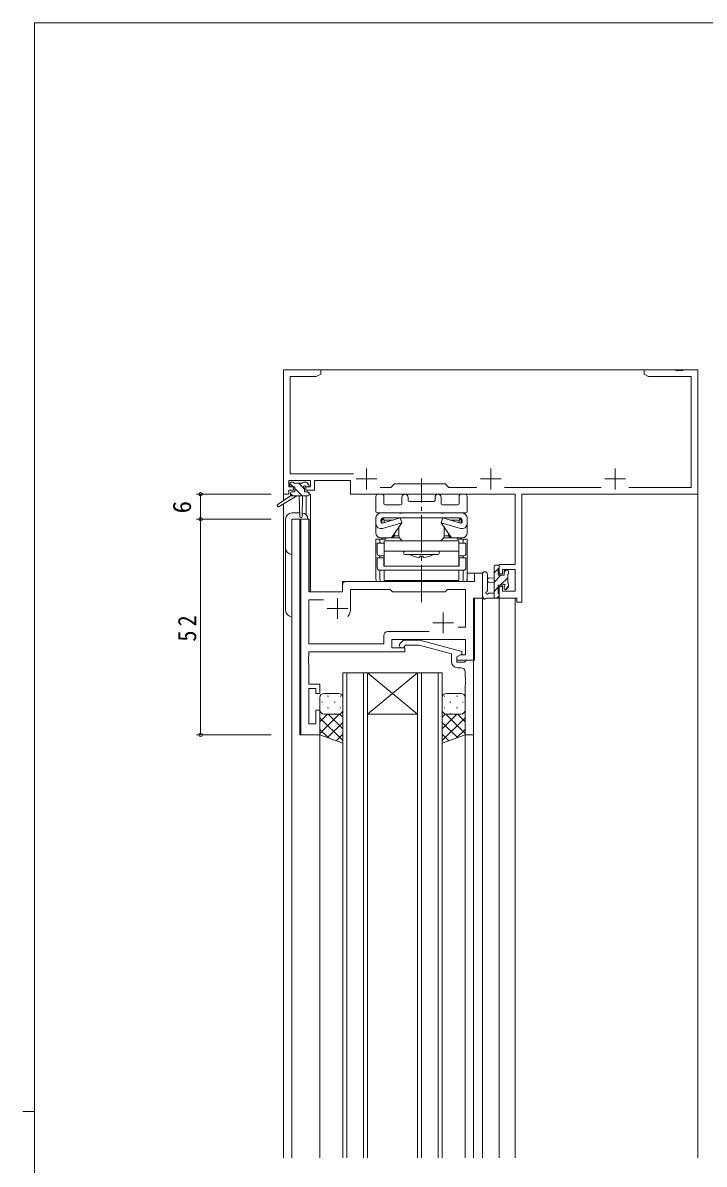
# Model space of a CAD drawing. Units: millimetres on the paper. Extents: x -420 to 373, y -297 to 267.
# Drawn here: x -420.5 to -256.1, y -10.8 to 264.4 of the extents above; entities that cross this region are included whole.
import ezdxf
from ezdxf.enums import TextEntityAlignment as Align

# ---------------------------------------------------------------- set-up
doc = ezdxf.new("R2010")
doc.units = ezdxf.units.MM
doc.linetypes.add('CHAIN2', pattern=[12, 9, -1, 1, -1])
for name, color, linetype, lineweight in [('0-1_YKK_ZWAK', 7, 'Continuous', 9), ('0-3_YKK_11', 7, 'Continuous', 9), ('0-4_YKK_12', 2, 'Continuous', 9), ('0-5_YKK_13', 4, 'Continuous', 9), ('0-7_YKK_D', 6, 'Continuous', 9)]:
    doc.layers.add(name, color=color, linetype=linetype, lineweight=lineweight)
doc.styles.add('ＭＳ ゴシック', font='')
doc.styles.get('ＭＳ ゴシック').set_extended_font_data('MS Gothic')

msp = doc.modelspace()

# ---------------------------------------------------------------- linework, layer by layer
at = {"layer": '0-1_YKK_ZWAK'}
for p, q in [((-417.7, -260.6), (-417.7, 264.4)), ((352.3, 264.4), (-417.7, 264.4)), ((-420.5, 1.9), (-417.7, 1.9))]:
    msp.add_line(p, q, dxfattribs=at)
at = {"layer": '0-3_YKK_11'}
for p, q in [((-357.599, 180.721), (-348.599, 180.721)), ((-357.599, 150.721), (-357.599, 180.721)), ((-355.969, 179.091), (-355.969, 155.651)), ((-349.69, 179.091), (-355.969, 179.091)), ((-348.599, 179.721), (-349.69, 179.091)), ((-348.599, 180.721), (-348.599, 179.721)), ((-270.599, 180.721), (-263.057, 180.721)), ((-270.599, 179.721), (-270.599, 180.721)), ((-269.507, 179.091), (-270.599, 179.721)), ((-259.229, 179.091), (-269.507, 179.091)), ((-263.057, 180.721), (-262.874, 180.601)), ((-262.874, 180.601), (-262.324, 180.601)), ((-262.324, 180.601), (-262.14, 180.721)), ((-262.14, 180.721), (-262.057, 180.721)), ((-262.057, 180.721), (-261.874, 180.601)), ((-261.874, 180.601), (-261.324, 180.601)), ((-261.324, 180.601), (-261.14, 180.721)), ((-261.14, 180.721), (-257.599, 180.721)), ((-259.229, 152.351), (-259.229, 179.091)), ((-257.599, 180.721), (-257.599, 150.721)), ((-337.599, 156.921), (-337.599, 151.921)), ((-307.599, 156.921), (-307.599, 151.921)), ((-277.599, 156.921), (-277.599, 151.921)), ((-355.969, 155.651), (-340.746, 155.651)), ((-340.099, 154.421), (-335.099, 154.421)), ((-310.099, 154.421), (-305.099, 154.421)), ((-280.099, 154.421), (-275.099, 154.421)), ((-356.299, 154.021), (-356.299, 152.521)), ((-351.099, 154.021), (-356.299, 154.021)), ((-356.299, 152.521), (-355.199, 152.521)), ((-356.299, 151.721), (-356.299, 150.721)), ((-355.199, 151.721), (-356.299, 151.721)), ((-355.199, 152.521), (-355.199, 151.721)), ((-352.199, 152.521), (-351.099, 152.521)), ((-352.199, 151.721), (-352.199, 152.521)), ((-350.099, 151.721), (-352.199, 151.721)), ((-351.099, 152.521), (-351.099, 154.021)), ((-350.099, 154.021), (-350.099, 151.721)), ((-341.399, 154.021), (-350.099, 154.021)), ((-341.399, 150.721), (-341.399, 154.021)), ((-334.248, 152.351), (-331.669, 152.351)), ((-331.669, 152.351), (-330.799, 153.221)), ((-330.799, 153.221), (-318.599, 153.221)), ((-318.599, 153.221), (-317.729, 152.351)), ((-317.729, 152.351), (-310.949, 152.351)), ((-304.248, 152.351), (-280.949, 152.351)), ((-274.248, 152.351), (-259.229, 152.351)), ((-356.299, 150.721), (-357.599, 150.721)), ((-301.729, 150.721), (-341.399, 150.721)), ((-301.729, 133.821), (-301.729, 150.721)), ((-300.099, 150.721), (-300.099, 124.721)), ((-257.599, 150.721), (-300.099, 150.721)), ((-351.469, 144.721), (-353.399, 144.721)), ((-353.399, 144.721), (-353.399, 92.721)), ((-351.469, 127.221), (-351.469, 144.721)), ((-305.599, 133.821), (-301.729, 133.821)), ((-305.599, 131.521), (-305.599, 133.821)), ((-304.799, 132.621), (-304.799, 131.521)), ((-301.729, 132.621), (-304.799, 132.621)), ((-301.729, 127.351), (-301.729, 132.621)), ((-311.529, 129.721), (-342.399, 129.721)), ((-311.529, 131.721), (-311.529, 129.721)), ((-309.599, 131.721), (-311.529, 131.721)), ((-309.599, 125.721), (-309.599, 131.721)), ((-304.799, 131.521), (-305.599, 131.521)), ((-343.399, 127.221), (-351.469, 127.221)), ((-343.399, 128.721), (-343.399, 127.221)), ((-341.399, 127.791), (-331.869, 127.791)), ((-341.399, 123.221), (-341.399, 127.791)), ((-331.869, 127.791), (-331.299, 127.221)), ((-331.299, 127.221), (-318.599, 127.221)), ((-318.599, 127.221), (-318.029, 127.791)), ((-318.029, 127.791), (-313.729, 127.791)), ((-313.729, 127.791), (-313.729, 118.721)), ((-305.599, 128.521), (-304.799, 128.521)), ((-305.599, 125.721), (-305.599, 128.521)), ((-304.799, 128.521), (-304.799, 127.351)), ((-304.799, 127.351), (-301.729, 127.351)), ((-351.469, 125.291), (-347.949, 125.291)), ((-351.469, 114.651), (-351.469, 125.291)), ((-344.599, 125.721), (-344.599, 120.721)), ((-311.799, 125.721), (-309.599, 125.721)), ((-311.799, 110.721), (-311.799, 125.721)), ((-301.299, 125.721), (-305.599, 125.721)), ((-301.299, 124.721), (-301.299, 125.721)), ((-300.099, 124.721), (-301.299, 124.721)), ((-347.099, 123.221), (-342.099, 123.221)), ((-319.099, 122.221), (-319.099, 117.221)), ((-321.599, 119.721), (-316.599, 119.721)), ((-313.729, 118.721), (-315.433, 118.721)), ((-333.429, 116.651), (-333.429, 114.651)), ((-322.449, 117.651), (-332.429, 117.651)), ((-322.449, 117.651), (-332.429, 117.651)), ((-331.499, 115.721), (-313.729, 115.721)), ((-331.499, 113.721), (-331.499, 115.721)), ((-313.729, 115.721), (-313.729, 112.021)), ((-333.429, 114.651), (-351.469, 114.651)), ((-328.299, 113.721), (-331.499, 113.721)), ((-329.423, 114.745), (-328.647, 115.521)), ((-328.647, 115.521), (-324.702, 115.521)), ((-328.15, 114.321), (-328.574, 113.897)), ((-328.299, 112.721), (-328.299, 113.721)), ((-324.86, 114.321), (-328.15, 114.321)), ((-317.099, 112.241), (-324.86, 114.321)), ((-324.702, 115.521), (-314.599, 112.814)), ((-351.589, 111.496), (-351.469, 111.679)), ((-351.589, 110.946), (-351.589, 111.496)), ((-351.469, 110.763), (-351.589, 110.946)), ((-351.589, 110.496), (-351.469, 110.679)), ((-351.589, 109.946), (-351.589, 110.496)), ((-351.469, 112.721), (-328.299, 112.721)), ((-351.469, 111.679), (-351.469, 112.721)), ((-351.469, 110.679), (-351.469, 110.763)), ((-317.099, 110.421), (-317.099, 112.241)), ((-314.599, 112.214), (-315.799, 111.521)), ((-314.933, 112.021), (-315.799, 111.521)), ((-315.799, 111.521), (-315.799, 110.221)), ((-315.799, 111.521), (-315.799, 110.721)), ((-315.799, 110.721), (-311.799, 110.721)), ((-315.799, 110.221), (-313.999, 110.221)), ((-313.729, 112.021), (-314.933, 112.021)), ((-314.599, 112.814), (-314.599, 112.214)), ((-313.999, 110.221), (-313.799, 110.421)), ((-313.799, 110.421), (-313.499, 110.721)), ((-313.499, 110.721), (-311.799, 110.721)), ((-311.799, 110.721), (-311.799, 92.721)), ((-351.469, 109.763), (-351.589, 109.946)), ((-351.469, 104.921), (-351.469, 109.763)), ((-314.799, 108.921), (-315.599, 108.921)), ((-313.799, 106.679), (-313.799, 107.921)), ((-348.799, 104.921), (-351.469, 104.921)), ((-348.799, 102.721), (-348.799, 104.921)), ((-313.679, 106.496), (-313.799, 106.679)), ((-313.799, 105.762), (-313.679, 105.946)), ((-313.799, 105.679), (-313.799, 105.762)), ((-313.679, 105.496), (-313.799, 105.679)), ((-313.799, 104.763), (-313.679, 104.946)), ((-313.799, 92.721), (-313.799, 104.763)), ((-313.679, 105.946), (-313.679, 106.496)), ((-313.679, 104.946), (-313.679, 105.496)), ((-351.469, 103.921), (-349.799, 103.921)), ((-351.469, 95.421), (-351.469, 103.921)), ((-349.799, 103.921), (-349.799, 102.721)), ((-349.799, 102.721), (-348.799, 102.721)), ((-349.799, 98.721), (-349.799, 95.421)), ((-348.799, 98.721), (-349.799, 98.721)), ((-348.799, 92.721), (-348.799, 98.721)), ((-349.799, 95.421), (-351.469, 95.421)), ((-353.399, 92.721), (-348.799, 92.721)), ((-311.799, 92.721), (-313.799, 92.721))]:
    msp.add_line(p, q, dxfattribs=at)
for centre, radius, start, end in [((-342.399, 128.721), 1, 90, 179.99998), ((-344.599, 123.221), 3.2, 321.63347, 359.99998), ((-332.429, 116.651), 1, 90, 179.99998), ((-328.999, 114.321), 0.6, 134.99998, 315), ((-315.599, 110.421), 1.5, 180, 269.99998), ((-314.799, 107.921), 1, 0, 89.99998)]:
    msp.add_arc(centre, radius, start, end, dxfattribs=at)
at = {"layer": '0-4_YKK_12'}
for p, q in [((-357.599, 180.721), (-257.599, 180.721)), ((-357.599, 180.721), (-357.599, 149.184)), ((-257.599, 180.721), (-257.599, -9.279)), ((-352.099, 150.321), (-352.099, 145.741)), ((-351.099, 150.721), (-351.399, 150.721)), ((-351.099, 150.721), (-351.099, 127.221)), ((-357.599, 148.393), (-357.599, -9.279)), ((-351.399, 144.721), (-355.599, 144.721)), ((-355.599, 144.721), (-355.599, -9.279)), ((-353.669, 92.721), (-353.669, 144.721)), ((-351.399, 144.721), (-351.399, 127.221)), ((-343.399, 129.721), (-314.099, 129.721)), ((-343.399, 127.221), (-343.399, 129.721)), ((-313.298, 131.721), (-313.298, 129.721)), ((-309.599, 131.721), (-313.298, 131.721)), ((-309.599, -9.279), (-309.599, 131.721)), ((-351.399, 127.221), (-343.399, 127.221)), ((-311.529, 110.721), (-311.529, 125.719)), ((-305.599, 125.721), (-301.699, 125.721)), ((-305.599, 125.721), (-305.599, -9.279)), ((-301.699, 125.721), (-301.699, -9.279)), ((-312.099, 110.721), (-311.529, 110.721)), ((-337.299, 107.72), (-343.299, 107.72)), ((-343.299, 107.72), (-343.299, -9.279)), ((-342.299, -9.279), (-342.299, 107.72)), ((-338.299, 107.72), (-338.299, -9.279)), ((-325.299, 107.72), (-337.299, 97.72)), ((-337.299, 107.72), (-325.299, 97.72)), ((-337.299, 107.72), (-325.299, 107.72)), ((-337.299, -9.279), (-337.299, 107.72)), ((-319.299, 107.72), (-325.299, 107.72)), ((-325.299, 107.72), (-325.299, -9.279)), ((-324.299, -9.279), (-324.299, 107.72)), ((-320.299, 107.72), (-320.299, -9.279)), ((-319.299, -9.279), (-319.299, 107.72)), ((-337.299, 97.72), (-325.299, 97.72)), ((-348.799, 92.721), (-353.669, 92.721)), ((-348.799, -9.279), (-348.799, 92.721)), ((-313.799, -9.279), (-313.799, 93.221)), ((-311.799, -9.279), (-311.799, 92.721))]:
    msp.add_line(p, q, dxfattribs=at)
at = {"layer": '0-5_YKK_13', "linetype": 'CHAIN2'}
msp.add_line((-324.298, 124.721), (-324.298, 154.521), dxfattribs=at)
at = {"layer": '0-5_YKK_13'}
for p, q in [((-356.099, 152.821), (-356.099, 153.321)), ((-355.278, 152.521), (-356.098, 153.341)), ((-355.799, 153.621), (-355.299, 153.621)), ((-354.899, 152.521), (-355.799, 152.521)), ((-355.099, 153.421), (-352.999, 153.421)), ((-354.899, 151.321), (-354.899, 152.521)), ((-353.078, 150.321), (-354.899, 152.141)), ((-352.499, 151.986), (-353.933, 153.421)), ((-352.799, 153.621), (-352.199, 153.621)), ((-352.499, 152.06), (-352.499, 151.321)), ((-351.699, 152.521), (-352.038, 152.521)), ((-351.986, 153.533), (-351.486, 153.033)), ((-355.899, 150.321), (-358.965, 148.27)), ((-354.399, 150.321), (-358.644, 147.764)), ((-355.899, 151.021), (-355.899, 150.321)), ((-355.323, 150.321), (-355.899, 150.896)), ((-351.699, 150.321), (-355.899, 150.321)), ((-355.599, 151.321), (-354.899, 151.321)), ((-353.799, 150.321), (-353.696, 145.313)), ((-352.996, 150.321), (-353.096, 145.313)), ((-352.499, 151.321), (-351.699, 151.321)), ((-351.399, 150.886), (-351.833, 151.321)), ((-351.399, 151.021), (-351.399, 150.621)), ((-335.298, 150.221), (-335.298, 146.521)), ((-333.868, 150.721), (-334.798, 150.721)), ((-333.368, 148.451), (-333.368, 150.221)), ((-329.048, 149.971), (-329.048, 148.451)), ((-327.548, 149.321), (-327.548, 149.971)), ((-321.348, 149.021), (-327.248, 149.021)), ((-321.048, 149.971), (-321.048, 149.321)), ((-319.548, 148.451), (-319.548, 149.971)), ((-315.228, 150.221), (-315.228, 148.451)), ((-313.798, 150.721), (-314.728, 150.721)), ((-313.298, 146.521), (-313.298, 150.221)), ((-353.715, 146.221), (-355.599, 146.221)), ((-334.998, 146.221), (-313.598, 146.221)), ((-329.897, 146.221), (-334.098, 146.221)), ((-329.348, 148.151), (-333.068, 148.151)), ((-319.897, 146.221), (-328.699, 146.221)), ((-315.528, 148.151), (-319.248, 148.151)), ((-314.498, 146.221), (-318.699, 146.221)), ((-357.099, 144.721), (-357.099, 122.721)), ((-355.599, 121.221), (-355.599, 144.721)), ((-355.599, 144.721), (-351.699, 144.721)), ((-335.298, 145.021), (-335.298, 141.421)), ((-334.098, 144.065), (-334.098, 144.521)), ((-333.948, 143.806), (-333.948, 144.878)), ((-333.848, 144.321), (-333.848, 143.77)), ((-329.048, 143.881), (-333.722, 142.511)), ((-333.348, 144.521), (-333.643, 144.816)), ((-314.998, 145.021), (-333.598, 145.021)), ((-331.15, 144.521), (-333.348, 144.521)), ((-333.348, 144.521), (-333.348, 143.898)), ((-333.148, 145.021), (-329.748, 145.021)), ((-329.748, 144.927), (-329.748, 145.021)), ((-319.548, 143.881), (-314.874, 142.511)), ((-318.848, 145.021), (-315.448, 145.021)), ((-318.848, 144.927), (-318.848, 145.021)), ((-315.248, 144.521), (-317.447, 144.521)), ((-315.248, 144.521), (-314.953, 144.816)), ((-315.248, 144.521), (-315.248, 143.884)), ((-314.748, 144.321), (-314.748, 143.77)), ((-314.648, 144.878), (-314.648, 143.806)), ((-314.498, 144.065), (-314.498, 144.521)), ((-313.298, 141.421), (-313.298, 145.021)), ((-330.798, 140.721), (-331.298, 140.221)), ((-331.298, 140.587), (-331.298, 140.221)), ((-330.798, 140.721), (-330.798, 141.319)), ((-329.748, 140.721), (-330.798, 140.721)), ((-329.748, 140.721), (-329.748, 142.856)), ((-318.848, 140.721), (-318.848, 142.856)), ((-317.798, 140.721), (-317.798, 141.319)), ((-317.298, 140.587), (-317.298, 140.221)), ((-335.298, 130.521), (-335.298, 139.921)), ((-332.918, 139.921), (-335.298, 139.921)), ((-334.998, 138.921), (-334.998, 136.421)), ((-334.998, 138.921), (-333.298, 138.921)), ((-334.348, 138.921), (-334.348, 139.921)), ((-331.548, 140.221), (-334.098, 140.221)), ((-333.868, 139.921), (-333.868, 140.221)), ((-333.298, 139.521), (-315.298, 139.521)), ((-333.298, 133.421), (-333.298, 139.521)), ((-332.918, 139.921), (-332.918, 140.221)), ((-329.639, 140.221), (-331.298, 140.221)), ((-328.548, 139.521), (-320.048, 139.521)), ((-317.298, 140.221), (-318.957, 140.221)), ((-314.498, 140.221), (-317.048, 140.221)), ((-315.678, 140.221), (-315.678, 139.921)), ((-315.678, 139.921), (-313.298, 139.921)), ((-315.298, 139.521), (-315.298, 133.421)), ((-315.298, 138.921), (-313.598, 138.921)), ((-314.728, 139.921), (-314.728, 140.221)), ((-314.248, 138.921), (-314.248, 139.921)), ((-313.598, 138.921), (-313.598, 136.421)), ((-313.298, 130.521), (-313.298, 139.921)), ((-334.998, 135.421), (-334.998, 132.921)), ((-334.998, 135.421), (-333.298, 135.421)), ((-334.498, 135.921), (-333.298, 135.921)), ((-334.348, 135.421), (-334.348, 135.921)), ((-333.398, 135.421), (-333.398, 133.421)), ((-315.298, 137.021), (-333.298, 137.021)), ((-328.548, 136.421), (-328.548, 136.821)), ((-320.248, 136.221), (-328.348, 136.221)), ((-324.848, 135.521), (-324.548, 135.821)), ((-320.048, 136.821), (-320.048, 136.421)), ((-315.298, 135.921), (-314.098, 135.921)), ((-315.298, 135.421), (-313.598, 135.421)), ((-315.198, 133.421), (-315.198, 135.421)), ((-314.248, 135.421), (-314.248, 135.921)), ((-313.598, 135.421), (-313.598, 132.921)), ((-334.498, 132.421), (-314.098, 132.421)), ((-334.348, 130.521), (-334.348, 132.421)), ((-333.398, 133.421), (-315.198, 133.421)), ((-333.298, 133.421), (-315.298, 133.421)), ((-315.298, 132.421), (-333.298, 132.421)), ((-333.298, 132.421), (-333.298, 129.921)), ((-315.298, 129.921), (-315.298, 132.421)), ((-314.248, 130.521), (-314.248, 132.421)), ((-306.799, 125.721), (-306.799, 133.321)), ((-305.599, 133.012), (-306.799, 131.812)), ((-306.499, 133.621), (-305.899, 133.621)), ((-305.799, 132.521), (-305.799, 131.221)), ((-305.599, 133.321), (-305.599, 132.721)), ((-303.945, 132.421), (-304.399, 131.967)), ((-304.399, 131.221), (-304.399, 132.121)), ((-304.099, 132.421), (-303.599, 132.421)), ((-303.299, 132.121), (-303.299, 131.621)), ((-313.465, 129.721), (-335.131, 129.721)), ((-333.298, 129.921), (-315.298, 129.921)), ((-309.599, 131.449), (-309.599, 126.286)), ((-308.399, 131.449), (-308.396, 127.488)), ((-306.799, 130.621), (-307.943, 130.519)), ((-306.799, 129.421), (-307.943, 129.523)), ((-305.145, 131.221), (-306.799, 129.567)), ((-305.799, 131.221), (-304.399, 131.221)), ((-303.499, 130.622), (-305.3, 128.821)), ((-303.499, 131.421), (-303.499, 129.321)), ((-307.979, 126.921), (-306.799, 126.921)), ((-305.799, 128.322), (-306.799, 127.322)), ((-305.799, 128.821), (-305.799, 126.821)), ((-304.86, 128.821), (-305.799, 128.821)), ((-305.599, 126.621), (-305.599, 126.021)), ((-304.399, 128.021), (-304.399, 128.36)), ((-303.299, 128.577), (-304.15, 127.725)), ((-303.386, 128.309), (-303.886, 127.809)), ((-303.299, 129.121), (-303.299, 128.521)), ((-305.899, 125.721), (-308.579, 125.721)), ((-305.599, 126.277), (-306.154, 125.721)), ((-344.297, 102.721), (-347.799, 102.721)), ((-346.964, 102.056), (-346.764, 102.056)), ((-343.934, 102.056), (-343.734, 102.056)), ((-318.664, 102.056), (-318.864, 102.056)), ((-318.3, 102.721), (-314.799, 102.721)), ((-315.634, 102.056), (-315.834, 102.056)), ((-348.799, 101.721), (-348.799, 98.721)), ((-348.379, 100.641), (-348.179, 100.641)), ((-346.964, 99.226), (-346.764, 99.226)), ((-345.349, 100.641), (-345.149, 100.641)), ((-343.934, 99.226), (-343.734, 99.226)), ((-343.299, 98.721), (-343.299, 101.721)), ((-319.299, 98.721), (-319.299, 101.721)), ((-318.664, 99.226), (-318.864, 99.226)), ((-317.249, 100.641), (-317.449, 100.641)), ((-315.634, 99.226), (-315.834, 99.226)), ((-314.219, 100.641), (-314.419, 100.641)), ((-313.799, 101.721), (-313.799, 98.721)), ((-348.799, 92.721), (-348.799, 98.721)), ((-348.799, 93.062), (-344.14, 97.721)), ((-348.799, 95.89), (-346.968, 97.721)), ((-343.299, 91.373), (-348.799, 96.873)), ((-348.213, 97.811), (-348.179, 97.811)), ((-347.799, 97.721), (-344.299, 97.721)), ((-347.799, 97.721), (-344.199, 97.721)), ((-343.299, 94.202), (-346.818, 97.721)), ((-345.349, 97.811), (-345.149, 97.811)), ((-343.299, 97.03), (-343.989, 97.721)), ((-343.299, 98.721), (-343.299, 90.756)), ((-319.299, 98.721), (-319.299, 90.756)), ((-319.299, 94.202), (-315.779, 97.721)), ((-319.299, 97.03), (-318.608, 97.721)), ((-319.299, 91.373), (-313.799, 96.873)), ((-313.799, 93.062), (-318.457, 97.721)), ((-314.799, 97.721), (-318.299, 97.721)), ((-317.249, 97.811), (-317.449, 97.811)), ((-313.799, 95.89), (-315.629, 97.721)), ((-314.384, 97.811), (-314.419, 97.811)), ((-313.799, 92.721), (-313.799, 98.721)), ((-346.739, 91.985), (-348.799, 94.045)), ((-346.966, 92.066), (-343.299, 95.733)), ((-315.631, 92.066), (-319.299, 95.733)), ((-315.858, 91.985), (-313.799, 94.045)), ((-343.299, 90.756), (-348.799, 92.721)), ((-344.882, 91.322), (-343.299, 92.905)), ((-317.715, 91.322), (-319.299, 92.905)), ((-319.299, 90.756), (-313.799, 92.721))]:
    msp.add_line(p, q, dxfattribs=at)
for points in [[(-331.548, 140.221), (-329.048, 143.881), (-329.424, 145.021), (-333.704, 143.78)], [(-317.048, 140.221), (-319.548, 143.881), (-319.172, 145.021), (-314.892, 143.78)], [(-317.298, 140.221), (-317.798, 140.721), (-318.848, 140.721)], [(-323.748, 135.521), (-324.048, 135.821), (-324.548, 135.821)]]:
    msp.add_lwpolyline(points, dxfattribs=at)
for centre, radius, start, end in [((-355.799, 153.321), 0.3, 90, 180), ((-355.799, 152.821), 0.3, 180, 270), ((-355.299, 153.421), 0.2, 0, 90), ((-352.799, 153.421), 0.2, 90, 180), ((-352.499, 152.521), 0.25, 33.05573, 236.94426), ((-352.799, 152.06), 0.3, 0, 56.94426), ((-352.038, 152.821), 0.3, 213.05573, 270), ((-352.199, 153.321), 0.3, 45, 90), ((-351.699, 152.821), 0.3, 270, 45), ((-355.599, 151.021), 0.3, 90, 180), ((-351.699, 151.021), 0.3, 0, 90), ((-351.699, 150.621), 0.3, 270, 0), ((-334.798, 150.221), 0.5, 90, 180), ((-333.868, 150.221), 0.5, 0, 90), ((-328.298, 149.971), 0.75, 0, 180), ((-327.248, 149.321), 0.3, 180, 270), ((-321.348, 149.321), 0.3, 270, 0), ((-320.298, 149.971), 0.75, 0, 180), ((-314.728, 150.221), 0.5, 90, 180), ((-313.798, 150.221), 0.5, 0, 90), ((-358.799, 148.021), 0.3, 123.76904, 301.06146), ((-355.599, 144.721), 1.5, 90, 180), ((-353.199, 144.721), 1.5, 0, 85.40479), ((-334.998, 146.521), 0.3, 180, 270), ((-334.098, 145.021), 1.2, 90, 180), ((-333.068, 148.451), 0.3, 180, 270), ((-329.298, 148.751), 2.6, 256.67462, 283.32536), ((-329.348, 148.451), 0.3, 270, 0), ((-319.298, 148.751), 2.6, 256.67462, 283.32536), ((-319.248, 148.451), 0.3, 180, 270), ((-315.528, 148.451), 0.3, 270, 0), ((-314.498, 145.021), 1.2, 0, 90), ((-313.598, 146.521), 0.3, 270, 0), ((-353.396, 145.319), 0.3, 181.16962, 358.85538), ((-334.098, 143.65), 1.2, 180, 288.25682), ((-333.598, 144.521), 0.5, 90, 180), ((-333.798, 144.065), 0.3, 180, 288.25682), ((-333.148, 144.321), 0.7, 90, 180), ((-315.448, 144.321), 0.7, 0, 90), ((-314.998, 144.521), 0.5, 0, 90), ((-314.798, 144.065), 0.3, 251.74316, 0), ((-314.498, 143.65), 1.2, 251.74316, 0), ((-334.098, 141.421), 1.2, 180, 270), ((-328.548, 140.721), 1.2, 180, 270), ((-320.048, 140.721), 1.2, 270, 0), ((-314.498, 141.421), 1.2, 270, 0), ((-355.599, 137.721), 1.5, 180, 270), ((-334.498, 136.421), 0.5, 180, 270), ((-328.348, 136.821), 0.2, 90, 180), ((-328.348, 136.421), 0.2, 180, 270), ((-324.294, 141.579), 6.083, 241.73492, 264.76866), ((-324.303, 141.579), 6.083, 275.23132, 298.26506), ((-320.248, 136.821), 0.2, 0, 90), ((-320.248, 136.421), 0.2, 270, 0), ((-314.098, 136.421), 0.5, 270, 0), ((-334.498, 132.921), 0.5, 180, 270), ((-314.098, 132.921), 0.5, 270, 0), ((-306.499, 133.321), 0.3, 90, 180), ((-305.899, 133.321), 0.3, 0, 90), ((-305.799, 132.721), 0.2, 270, 0), ((-304.099, 132.121), 0.3, 90, 180), ((-303.599, 132.121), 0.3, 0, 90), ((-333.298, 130.521), 2, 180, 203.57817), ((-332.348, 130.521), 2, 180, 203.57817), ((-316.248, 130.521), 2, 336.42181, 0), ((-315.298, 130.521), 2, 336.42181, 0), ((-308.999, 131.448), 0.6, 0.04022, 180.04022), ((-307.899, 130.021), 0.5, 95.09206, 264.90793), ((-303.499, 131.621), 0.2, 270, 0), ((-308.499, 126.921), 0.3, 109.18974, 330), ((-308.696, 127.487), 0.3, 289.18974, 0.04022), ((-307.979, 126.621), 0.3, 90, 150), ((-305.799, 126.621), 0.2, 0, 90), ((-304.86, 129.121), 0.3, 270, 326.94426), ((-304.399, 128.821), 0.25, 303.05573, 146.94426), ((-304.099, 128.36), 0.3, 123.05573, 180), ((-304.099, 128.021), 0.3, 180, 314.99998), ((-303.499, 129.121), 0.2, 0, 90), ((-303.599, 128.521), 0.3, 314.99998, 0), ((-309.299, 126.286), 0.3, 180, 229.47121), ((-309.689, 125.83), 0.3, 349.47121, 49.47121), ((-309.099, 125.721), 0.3, 169.47121, 330), ((-308.579, 125.421), 0.3, 90, 150), ((-305.899, 126.021), 0.3, 270, 0), ((-355.599, 122.721), 1.5, 180, 270), ((-347.799, 101.721), 1, 90.00023, 180.00023), ((-344.299, 101.721), 1, 0.00023, 90.00023), ((-318.299, 101.721), 1, 89.99989, 179.99989), ((-314.799, 101.721), 1, 359.99989, 89.99989), ((-347.799, 98.721), 1, 180.00023, 270.00023), ((-344.299, 98.721), 1, 270.00023, 0.00023), ((-318.299, 98.721), 1, 179.99989, 269.99989), ((-314.799, 98.721), 1, 269.99989, 359.99989)]:
    msp.add_arc(centre, radius, start, end, dxfattribs=at)
at = {"layer": '0-7_YKK_D'}
for p, q in [((-360.599, 150.721), (-378.599, 150.721)), ((-377.599, 150.721), (-377.599, 144.721)), ((-360.599, 144.721), (-378.599, 144.721)), ((-360.599, 144.721), (-378.599, 144.721)), ((-377.599, 144.721), (-377.599, 92.721)), ((-360.599, 92.721), (-378.599, 92.721))]:
    msp.add_line(p, q, dxfattribs=at)
for centre in [(-377.599, 150.721), (-377.599, 144.721), (-377.599, 144.721), (-377.599, 92.721)]:
    msp.add_circle(centre, 0.425, dxfattribs=at)

# ---------------------------------------------------------------- texts
at = {"layer": '0-7_YKK_D', "color": 3, "style": 'ＭＳ ゴシック'}
msp.add_text('6', height=4.399, rotation=90, dxfattribs=at).set_placement((-378.599, 146.121), align=Align.BOTTOM_LEFT)
at = {"layer": '0-7_YKK_D', "color": 3, "insert": (-378.599, 115.201), "char_height": 4.399, "attachment_point": 7, "rotation": 90, "style": 'ＭＳ ゴシック'}
msp.add_mtext('\\T1.36;\\W0.9;52', dxfattribs=at)

doc.saveas('drawing.dxf')
